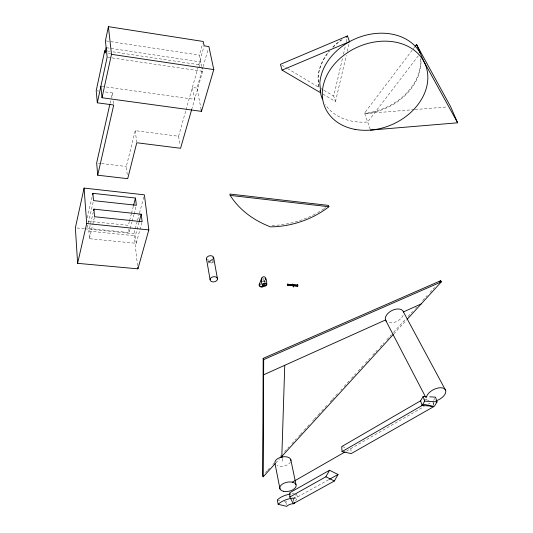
<?xml version="1.0" encoding="UTF-8"?>
<svg xmlns="http://www.w3.org/2000/svg" width="533" height="533" viewBox="0 0 533 533"><rect width="100%" height="100%" fill="white"/><g stroke="black" fill="none" stroke-linecap="round" stroke-linejoin="round"><path stroke-width="0.4" stroke-dasharray="2.67 2" d="M110.058 103.409L111.144 98.578M111.324 97.779L112.41 92.949L104.308 91.823M87.325 217.857L92.002 197.29M93.128 202.2L87.139 228.317L129.139 232.568L129.992 229.357M141.898 222.508L136.228 243.321L89.431 238.711L88.858 231.115L93.215 212.287M89.431 238.711L92.535 225.366M92.722 224.58L94.368 217.517M322.811 94.068L335.477 101.503L333.725 96.093L342.539 58.144M343.479 54.106L345.537 45.225M346.29 41.994L347.043 38.762M335.477 101.503L346.29 55.419M347.243 51.375L349.515 41.674M127.247 174.617L126.328 166.503L135.242 130.652L178.575 136.255L180.034 145.069M129.399 221.315L128.346 225.326L86.606 221.022M129.606 220.515L131.291 214.093M131.504 213.293L133.397 206.071M130.199 228.557L131.898 222.134M132.111 221.335L133.81 214.912M134.023 214.113L135.928 206.884M137.547 265.587L133.93 233.727L137.341 221.028M137.554 220.236L139.26 213.886M139.473 213.087L144.17 195.624M136.228 243.321L135.362 235.793L136.874 230.189M137.094 229.39L139.04 222.188M201.694 66.625L199.389 55.132L202.587 43.759M178.575 136.255L185.81 110.644M186.037 109.845L203.912 46.591M199.282 67.118L200.754 61.935L106.966 47.803M201.161 109.765L197.003 88.105L202.946 67.338M203.173 66.538L208.203 48.963M191.66 109.605L202.64 71.309L201.854 67.405M262.662 281.83L263.529 279.618L263.995 281.784M264.448 281.844L265.021 280.371A1.679 1.106 21.3 0 1 262.562 280.391M293.157 499.294L296.195 494.178M433.649 400.283L434.761 398.411M295.502 501.133L297.454 497.882L296.721 494.264M264.834 281.97L265.221 281.351M370.255 129.352L364.552 113.016L414.574 47.091M418.292 55.858L367.677 121.964A54.113 42.34 -23.9 0 1 325.33 104.528M265.507 472.571L267.193 470.726M267.753 470.113L269.998 467.654M272.803 464.576L273.929 463.35M280.105 456.588L281.231 455.355M284.595 451.664L289.086 446.747M291.897 443.669L296.388 438.752M298.633 436.294L299.759 435.061M300.319 434.448L303.69 430.757M304.25 430.138L310.426 423.375M312.671 420.917L313.797 419.684M314.357 419.071L317.728 415.38M318.288 414.767L321.093 411.689M321.652 411.076L324.464 408.005M325.023 407.385L327.828 404.314M330.08 401.855L331.759 400.01M332.326 399.39L335.13 396.319M335.69 395.706L338.502 392.628M340.747 390.169L341.866 388.937M344.111 386.478L349.168 380.942M351.414 378.483L355.904 373.566M358.149 371.101L363.206 365.571M365.451 363.106L369.942 358.189M372.747 355.118L377.244 350.194M380.049 347.123L383.98 342.812M386.785 339.741L391.282 334.824M393.527 332.359L405.88 318.834M408.125 316.369L412.615 311.452M415.42 308.38L416.546 307.148M422.722 300.385L427.213 295.462M430.024 292.39L434.515 287.467M275.788 462.997L279.632 458.786M393.767 333.931L406.639 319.847M284.282 501.666L285.835 502.039L287.04 501.053A6.269 3.398 -11.6 0 1 288.36 500.334M346.497 451.105L424.261 406.492M427.859 404.427L431.464 402.362M328.648 479.72L293.083 499.414M208.203 262.929L213.52 262.416M414.301 109.618L364.785 113.669A53.673 42.287 -24.2 0 0 420.897 58.803M415.127 109.551L447.314 106.92M88.858 231.115L135.362 235.793M77.019 227.977L84.441 228.73M85.267 228.81L133.93 233.727M98.305 163.171L100.777 163.464M101.603 163.558L126.328 166.503M97.019 90.817L98.638 91.036M101.723 86.339L194.598 99.345L192.366 87.439L197.003 88.105M107.979 57.291L111.27 57.777M112.097 57.904L202.64 71.309M107.193 50.955L109.645 51.321M112.923 51.814L198.802 64.68L199.122 66.305M108.279 53.547L110.737 53.913M106.227 40.928L199.389 55.132M342.466 446.754L347.023 447.773M277.28 499.967L280.391 500.72M423.602 399.057L429.025 400.503M281.85 65.173L286.841 68.117M287.554 68.537L319.007 87.412L318.128 77.871A53.826 42.307 -24.1 0 1 329.621 51.021M321.113 88.651L323.211 89.89M323.911 90.304L333.725 96.093M292.397 497.835L293.223 499.428L293.29 502.979M433.156 402.322L433.922 404.674M285.835 502.039L286.741 506.35M282.283 458.6L282.883 461.558M293.243 500.214L293.516 501.626M212.874 258.805L213.267 260.997L207.957 261.51A2.672 1.892 -9.7 0 0 208.063 261.989M135.242 130.652L136.661 141.951M432.996 402.282L433.362 405.26M128.786 229.35L129.139 232.568M112.41 92.949L112.929 97.779M113.276 100.997L113.629 104.215M318.894 87.039L318.008 77.498A53.806 42.3 -24.1 0 1 328.981 51.275M350.827 448.619L351.147 452.757M260.357 283.956A2.212 1.466 21.3 0 1 261.443 284.056M260.57 284.342A1.672 1.106 21.3 0 1 260.97 284.342M263.255 278.466A1.679 1.106 21.3 0 1 264.455 278.919M263.109 281.817A1.506 1.039 -12.2 0 1 265.214 281.611M212.414 259.058A2.665 1.892 -9.7 0 1 207.83 259.498M212.374 257.159A2.665 1.892 -9.7 0 1 212.647 257.592M213.267 259.331A3.658 2.592 -9.7 0 1 208.336 260.757M208.536 261.943A2.678 1.892 -9.7 0 1 210.821 260.77A2.678 1.892 -9.7 0 1 213.14 261.503M213.187 261.496A2.672 1.892 -9.7 0 1 208.769 262.776M403.155 315.296A9.854 5.936 -27.4 0 1 387.684 322.252M290.592 461.871A8.188 4.67 -11.6 0 1 277.013 465.589M427.393 400.23A10.48 5.69 -26.8 0 1 426.6 398.97M292.044 493.751A17.689 9.587 -11.6 0 1 294.336 493.558M292.923 498.095A17.676 9.534 -11.6 0 1 297.454 497.882M325.61 207.584A76.019 57.571 -14.9 0 1 324.417 208.423M323.817 208.836A76.019 57.571 -14.9 0 1 315.616 213.806M314.956 214.159A76.019 57.571 -14.9 0 1 270.224 225.532M332.785 47.044A53.806 42.3 -24.1 0 1 341.353 39.808M332.912 47.41A53.826 42.307 -24.1 0 1 342.806 39.269M420.677 58.97A53.64 42.28 -24.2 0 1 364.552 113.016"/><path stroke-width="0.8" d="M407.199 319.234L441.364 281.857L440.691 280.704L263.182 358.369L262.702 475.649L263.142 476.828L275.235 463.597M263.142 476.828L263.688 359.595L263.182 358.369M284.755 365.292L281.83 456.381L282.13 457.86M297.387 285.268L297.594 286.388L297.587 286.001L287.4 285.268L287.267 284.742L287.547 284.029L287.68 284.422L297.9 285.235L297.714 284.749L297.447 284.988M100.897 86.226L102.023 97.752L201.474 111.37L213.78 69.576L208.889 46.571L204.126 45.831L203.226 41.481L108.406 26.65L105.414 40.801L107.16 57.171L97.326 102.802L113.716 105.021L97.719 175.204L127.707 178.675L136.761 142.757L180.567 148.274L191.66 109.605M106.147 47.684L105.001 53.053L104.741 50.588L96.207 90.703L97.326 102.802M102.023 97.752L111.49 54.326L108.406 26.65M84.087 188.082L75.366 227.811L77.618 263.335L137.92 268.852L148.827 229.896L144.383 194.831L84.087 188.082L86.692 223.527L77.618 263.335M109.871 104.215L96.66 162.971L97.719 175.204M92.542 194.918L92.902 193.332L135.495 198.049L136.355 205.278L93.488 200.615L92.902 193.332M93.575 210.722L93.935 209.149L141.198 214.186L142.118 221.708L94.548 216.731L93.935 209.149M133.603 205.272L135.495 198.049M139.253 221.388L141.198 214.186M266.767 284.069C266.8 271.53 258.172 277.067 262.483 285.295M259.231 284.575L261.83 277.88M297.76 286.154L288.067 285.275C287.227 286.188 287.867 282.73 288.2 284.356L297.9 285.235M297.347 285.188L297.694 285.328M297.587 286.001L297.567 284.815M289.825 497.003L325.87 476.795L329.554 470.266L338.042 474.49L334.378 480.986L293.303 503.672L289.825 497.003L289.752 492.745L329.554 470.266M342.066 451.584L424.221 404.294L433.542 406.752L351.207 453.59L342.066 451.584L341.706 446.587L420.604 400.796L423.169 396.399L426.46 396.605M429.751 396.805L435.508 397.158L437.053 401.875L434.428 406.246L422.096 405.52L424.674 401.129L423.169 396.399M294.722 502.439L293.936 503.738A6.223 3.358 -11.6 0 0 287.94 505.364L286.741 506.35L278.159 504.298L277.28 499.967L279.419 498.195A17.689 9.587 -11.6 0 1 290.512 493.971M415.074 46.431L416.573 44.452A53.64 42.28 -24.2 0 1 417.645 46.584M439.565 281.93L440.691 280.704M280.731 457.58L393.207 334.544M278.159 504.298L280.305 502.532A17.676 9.534 -11.6 0 1 292.157 498.202M292.351 482.165L345.051 451.931M329.367 479.32L338.042 474.49M263.615 374.799L385.499 319.98L425.834 397.491M386.318 321.299A9.854 5.936 -27.4 0 1 391.382 310.819A9.854 5.936 -27.4 0 1 403.428 311.918L421.19 303.93M263.688 359.595L441.364 281.857M282.057 70.136L349.515 41.674L347.469 35.971L280.431 64.333L282.057 70.136L320.706 92.829L319.98 90.503M287.68 284.422L288.2 284.356M370.508 130.092L457.634 122.81L450.612 106.653L416.853 45.098A53.673 42.287 -24.2 0 1 417.579 46.504M424.674 401.129L437.053 401.875M86.692 223.527L148.827 229.896M230.169 195.391L328.894 206.737L328.515 205.412L229.896 194.045L230.169 195.391A113.649 86.033 -18.6 0 0 270.537 226.865A76.106 57.577 -14.9 0 0 328.894 206.737M111.49 54.326L213.78 69.576M287.573 285.095L288.067 285.275M325.87 476.795L334.378 480.986M457.634 122.81L423.715 61.168L416.573 44.452M403.428 311.918L445.681 390.436M261.563 281.018L261.843 281.697M420.604 400.796L422.096 405.52M292.71 284.062L293.43 287.054M264.308 283.236L264.621 284.682M290.745 459.406L295.988 484.584M279.978 488.941L275.028 463.71A8.188 4.67 -11.6 0 1 282.07 456.934A8.188 4.67 -11.6 0 1 290.945 460.605M201.161 109.765L201.474 111.37M265.487 278.219L265.641 279.812M213.726 257.979L217.471 278.946A3.724 2.585 -9.8 0 1 211.967 281.73A3.724 2.585 -9.8 0 1 211.894 277.22A3.724 2.585 -9.8 0 1 217.471 278.946M206.464 258.678L210.089 279.665M137.734 267.22L137.92 268.852M263.342 286.114A2.212 1.466 21.3 0 1 260.211 286.661A2.212 1.466 21.3 0 1 259.877 284.069M262.522 286.468A1.672 1.106 21.3 0 1 261.876 286.714M261.476 286.714A1.672 1.106 21.3 0 1 260.65 286.488M260.277 286.268A1.672 1.106 21.3 0 1 259.977 285.994M259.758 285.695A1.672 1.106 21.3 0 1 259.638 285.382M259.724 284.809A1.672 1.106 21.3 0 1 259.924 284.582M261.916 279.505A1.679 1.106 21.3 0 1 261.903 279.205M264.861 283.296A1.506 1.039 -12.2 0 1 263.728 283.509M206.991 259.931A3.658 2.592 -9.7 0 1 209.562 255.787A3.658 2.592 -9.7 0 1 213.62 258.665M426.46 397.411A10.48 5.69 -26.8 0 1 436.654 388.35A10.48 5.69 -26.8 0 1 445.821 391.662A10.48 5.69 -26.8 0 1 435.987 400.863M322.372 98.991A54.113 42.34 -23.9 0 1 320.859 94.521L319.827 83.281A54.113 42.34 -23.9 0 1 363.12 35.951A54.113 42.34 -23.9 0 1 420.317 53.213M346.084 36.764A53.806 42.3 -24.1 0 1 347.469 35.971M346.217 37.137A53.826 42.307 -24.1 0 1 347.603 36.344M292.71 285.055C292.937 287.787 293.59 282.737 292.71 285.055M263.482 286.134A2.232 1.532 -12.2 0 0 266.833 284.462A2.232 1.532 -12.2 0 0 263.555 283.436A2.232 1.532 -12.2 0 0 263.482 286.134M263.848 285.661A1.512 1.039 -12.2 0 0 266.114 284.535A1.512 1.039 -12.2 0 0 263.902 283.842A1.512 1.039 -12.2 0 0 263.848 285.661M283.583 491.306A8.335 4.61 -11.6 0 0 296.181 485.77A8.335 4.61 -11.6 0 0 284.149 483.131A8.335 4.61 -11.6 0 0 283.583 491.306M355.058 129.386A54.539 42.387 -23.7 0 0 427.366 71.715A54.539 42.387 -23.7 0 0 342.799 56.092A54.539 42.387 -23.7 0 0 355.058 129.386"/></g></svg>
